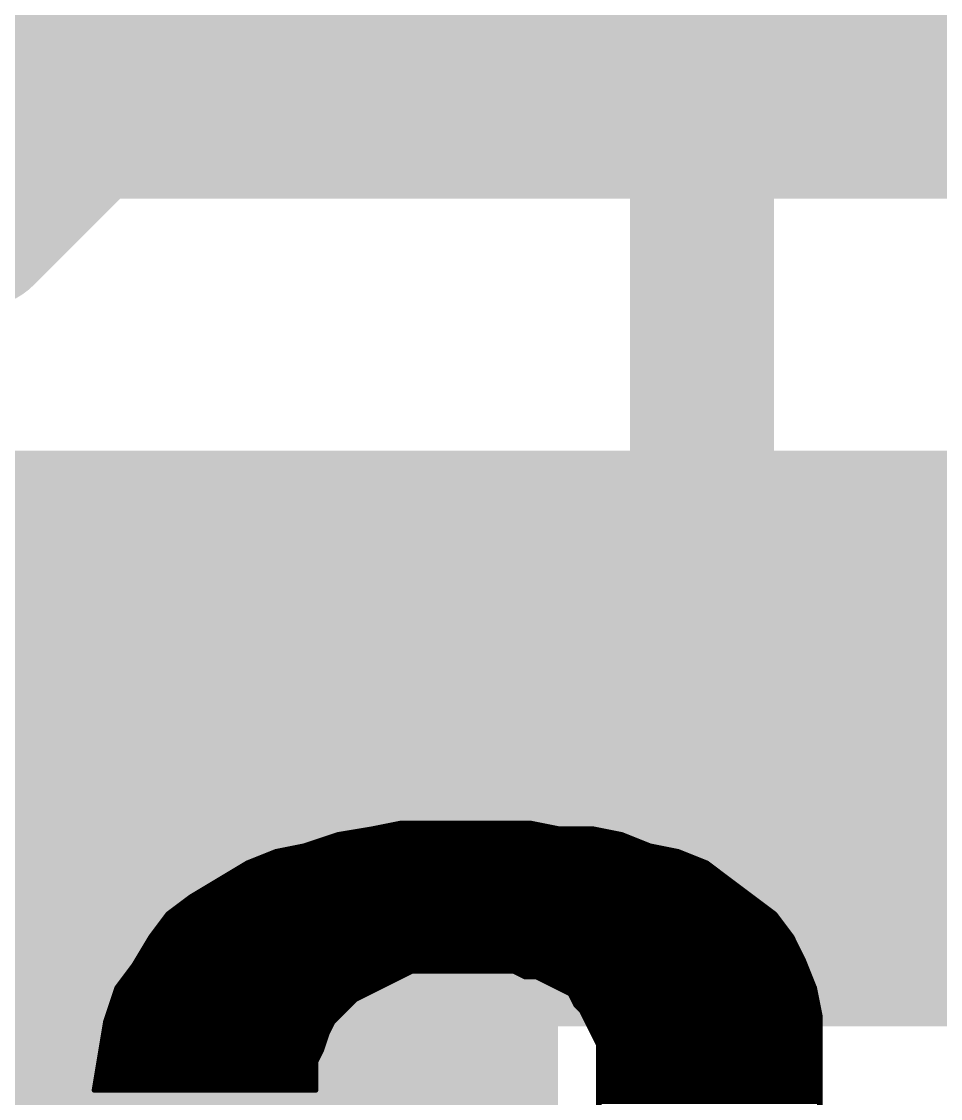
# Model space of a CAD drawing. Extents: x -27 to 80, y -18 to 25.
# Drawn here: x 20.389 to 22.011, y 8.255 to 10.155 of the extents above; entities that cross this region are included whole.
import ezdxf

# ---------------------------------------------------------------- set-up
doc = ezdxf.new("R2010")
doc.units = 0
for name, color, linetype in [('1', 12, 'CONTINUOUS'), ('16', 132, 'CONTINUOUS'), ('21', 41, 'CONTINUOUS'), ('51', 53, 'CONTINUOUS')]:
    doc.layers.add(name, color=color, linetype=linetype)

msp = doc.modelspace()

# ---------------------------------------------------------------- linework, layer by layer
at = {"layer": '1'}
for points, const_width in [([(20.955, 10.414), (20.32, 9.779)], 0.254), ([(20.32, 9.779), (10.922, 9.779)], 0.254), ([(20.701, 8.89), (12.62, 8.89)], 1.016), ([(24.765, 8.89), (20.701, 8.89)], 1.016), ([(20.828, 0), (20.828, 8.763)], 1.016), ([(20.828, 8.763), (20.701, 8.89)], 0.254)]:
    msp.add_lwpolyline(points, dxfattribs=dict(at, const_width=const_width))
for points, const_width in [([(20.32, 9.7155, 1), (20.32, 9.8425)], 0.127), ([(20.2751, 9.8239, 1), (20.3649, 9.7341)], 0.127), ([(20.701, 9.144, 1), (20.701, 8.636)], 0.508), ([(20.701, 8.636, 1), (20.701, 9.144)], 0.508), ([(21.082, 8.763, 1), (20.574, 8.763)], 0.508), ([(20.7459, 8.9349, 1), (20.6561, 8.8451)], 0.127), ([(20.7831, 8.7181, 1), (20.8729, 8.8079)], 0.127)]:
    msp.add_lwpolyline(points, format="xyb", dxfattribs=dict(at, const_width=const_width))
at = {"layer": '16'}
for points, const_width in [([(21.59, 12.7), (21.59, 8.89)], 0.254), ([(21.59, 8.89), (17.78, 8.89)], 1.016), ([(27.94, 8.89), (21.59, 8.89)], 1.016)]:
    msp.add_lwpolyline(points, dxfattribs=dict(at, const_width=const_width))
for points, const_width in [([(21.59, 9.144, 1), (21.59, 8.636)], 0.508), ([(21.59, 8.636, 1), (21.59, 9.144)], 0.508), ([(21.5265, 8.89, 1), (21.6535, 8.89)], 0.127)]:
    msp.add_lwpolyline(points, format="xyb", dxfattribs=dict(at, const_width=const_width))
at = {"layer": '21', "const_width": 0.01}
for points in [[(21.008, 8.73), (21.058, 8.74)], [(21.058, 8.74), (21.288, 8.74)], [(21.288, 8.74), (21.338, 8.73)], [(20.888, 8.7), (20.948, 8.72)], [(20.948, 8.72), (21.008, 8.73)], [(20.948, 8.72), (21.448, 8.72)], [(21.008, 8.73), (21.338, 8.73)], [(21.338, 8.73), (21.398, 8.73)], [(21.398, 8.73), (21.448, 8.72)], [(21.448, 8.72), (21.498, 8.7)], [(20.838, 8.69), (20.888, 8.7)], [(20.888, 8.7), (21.498, 8.7)], [(20.918, 8.71), (21.473, 8.71)], [(21.498, 8.7), (21.548, 8.69)], [(20.788, 8.67), (20.838, 8.69)], [(20.813, 8.68), (21.573, 8.68)], [(20.838, 8.69), (21.548, 8.69)], [(21.548, 8.69), (21.598, 8.67)], [(20.738, 8.64), (20.788, 8.67)], [(20.7713, 8.66), (21.6113, 8.66)], [(20.788, 8.67), (21.598, 8.67)], [(21.598, 8.67), (21.638, 8.64)], [(20.7547, 8.65), (21.6247, 8.65)], [(20.688, 8.61), (20.738, 8.64)], [(20.7213, 8.63), (21.6513, 8.63)], [(20.738, 8.64), (21.638, 8.64)], [(21.638, 8.64), (21.678, 8.61)], [(20.648, 8.58), (20.688, 8.61)], [(20.688, 8.61), (21.678, 8.61)], [(20.7047, 8.62), (21.6647, 8.62)], [(21.678, 8.61), (21.718, 8.58)], [(20.6613, 8.59), (21.7047, 8.59)], [(20.6747, 8.6), (21.6913, 8.6)], [(20.618, 8.54), (20.648, 8.58)], [(20.6405, 8.57), (21.7255, 8.57)], [(20.648, 8.58), (21.718, 8.58)], [(21.718, 8.58), (21.748, 8.54)], [(20.6255, 8.55), (21.7405, 8.55)], [(20.633, 8.56), (21.733, 8.56)], [(20.588, 8.49), (20.618, 8.54)], [(20.612, 8.53), (21.753, 8.53)], [(20.618, 8.54), (21.748, 8.54)], [(21.748, 8.54), (21.768, 8.5)], [(20.6, 8.51), (21.763, 8.51)], [(20.606, 8.52), (21.758, 8.52)], [(20.558, 8.45), (20.588, 8.49)], [(20.588, 8.49), (21.772, 8.49)], [(20.594, 8.5), (21.768, 8.5)], [(21.768, 8.5), (21.788, 8.45)], [(20.573, 8.47), (21.058, 8.47)], [(20.5805, 8.48), (21.776, 8.48)], [(21.058, 8.47), (21.038, 8.46)], [(21.078, 8.48), (21.058, 8.47)], [(21.258, 8.48), (21.078, 8.48)], [(21.278, 8.47), (21.258, 8.48)], [(21.298, 8.47), (21.278, 8.47)], [(21.278, 8.47), (21.78, 8.47)], [(21.318, 8.46), (21.298, 8.47)], [(20.5655, 8.46), (21.038, 8.46)], [(21.038, 8.46), (21.018, 8.45)], [(21.338, 8.45), (21.318, 8.46)], [(21.318, 8.46), (21.784, 8.46)], [(20.538, 8.39), (20.558, 8.45)], [(20.5547, 8.44), (20.998, 8.44)], [(20.558, 8.45), (21.018, 8.45)], [(20.998, 8.44), (20.978, 8.43)], [(21.018, 8.45), (20.998, 8.44)], [(21.358, 8.44), (21.338, 8.45)], [(21.338, 8.45), (21.788, 8.45)], [(21.368, 8.42), (21.358, 8.44)], [(21.358, 8.44), (21.79, 8.44)], [(21.788, 8.45), (21.798, 8.4)], [(20.548, 8.42), (20.968, 8.42)], [(20.5513, 8.43), (20.978, 8.43)], [(20.968, 8.42), (20.948, 8.4)], [(20.978, 8.43), (20.968, 8.42)], [(21.363, 8.43), (21.792, 8.43)], [(21.378, 8.41), (21.368, 8.42)], [(21.368, 8.42), (21.794, 8.42)], [(20.5413, 8.4), (20.948, 8.4)], [(20.5447, 8.41), (20.958, 8.41)], [(20.948, 8.4), (20.938, 8.39)], [(21.388, 8.39), (21.378, 8.41)], [(21.378, 8.41), (21.796, 8.41)], [(21.383, 8.4), (21.798, 8.4)], [(21.798, 8.4), (21.798, 7.53)], [(20.528, 8.33), (20.538, 8.39)], [(20.5363, 8.38), (20.933, 8.38)], [(20.538, 8.39), (20.938, 8.39)], [(20.938, 8.39), (20.928, 8.37)], [(21.398, 8.37), (21.388, 8.39)], [(21.388, 8.39), (21.798, 8.39)], [(21.393, 8.38), (21.798, 8.38)], [(20.533, 8.36), (20.9247, 8.36)], [(20.5347, 8.37), (20.928, 8.37)], [(20.928, 8.37), (20.918, 8.34)], [(21.408, 8.35), (21.398, 8.37)], [(21.398, 8.37), (21.798, 8.37)], [(21.403, 8.36), (21.798, 8.36)], [(20.5297, 8.34), (20.918, 8.34)], [(20.5313, 8.35), (20.9213, 8.35)], [(20.918, 8.34), (20.908, 8.32)], [(21.408, 8.24), (21.408, 8.35)], [(21.408, 8.35), (21.798, 8.35)], [(21.408, 8.34), (21.798, 8.34)], [(20.518, 8.27), (20.528, 8.33)], [(20.5263, 8.32), (20.908, 8.32)], [(20.528, 8.33), (20.913, 8.33)], [(20.908, 8.32), (20.908, 8.27)], [(21.408, 8.33), (21.798, 8.33)], [(21.408, 8.32), (21.798, 8.32)], [(20.523, 8.3), (20.908, 8.3)], [(20.5247, 8.31), (20.908, 8.31)], [(21.408, 8.31), (21.798, 8.31)], [(21.408, 8.3), (21.798, 8.3)], [(20.5197, 8.28), (20.908, 8.28)], [(20.5213, 8.29), (20.908, 8.29)], [(21.408, 8.29), (21.798, 8.29)], [(21.408, 8.28), (21.798, 8.28)], [(20.908, 8.27), (20.518, 8.27)], [(20.518, 8.27), (20.908, 8.27)], [(21.408, 8.27), (21.798, 8.27)], [(21.408, 8.26), (21.798, 8.26)], [(21.408, 8.25), (21.798, 8.25)]]:
    msp.add_lwpolyline(points, dxfattribs=at)
at = {"layer": '21', "const_width": 0.005}
for points in [[(21.058, 8.7425, 1), (21.058, 8.7375)], [(21.0585, 8.7375, 1), (21.0575, 8.7425)], [(21.2885, 8.7425, 1), (21.2875, 8.7375)], [(21.288, 8.7375, 1), (21.288, 8.7425)], [(20.9476, 8.7225, 1), (20.9484, 8.7175)], [(20.948, 8.7225, 1), (20.948, 8.7175)], [(20.9488, 8.7176, 1), (20.9472, 8.7224)], [(21.0075, 8.7325, 1), (21.0085, 8.7275)], [(21.008, 8.7325, 1), (21.008, 8.7275)], [(21.0084, 8.7275, 1), (21.0076, 8.7325)], [(21.338, 8.7325, 1), (21.338, 8.7275)], [(21.3375, 8.7275, 1), (21.3385, 8.7325)], [(21.338, 8.7275, 1), (21.338, 8.7325)], [(21.3985, 8.7325, 1), (21.3975, 8.7275)], [(21.398, 8.7275, 1), (21.398, 8.7325)], [(21.4489, 8.7223, 1), (21.4471, 8.7177)], [(21.4475, 8.7175, 1), (21.4485, 8.7225)], [(21.448, 8.7175, 1), (21.448, 8.7225)], [(20.888, 8.7025, 1), (20.888, 8.6975)], [(20.8872, 8.7024, 1), (20.8888, 8.6976)], [(20.8885, 8.6975, 1), (20.8875, 8.7025)], [(20.918, 8.7125, 1), (20.918, 8.7075)], [(21.473, 8.7075, 1), (21.473, 8.7125)], [(21.4985, 8.7025, 1), (21.4975, 8.6975)], [(21.4971, 8.6977, 1), (21.4989, 8.7023)], [(21.498, 8.6975, 1), (21.498, 8.7025)], [(20.813, 8.6825, 1), (20.813, 8.6775)], [(20.8375, 8.6925, 1), (20.8385, 8.6875)], [(20.838, 8.6925, 1), (20.838, 8.6875)], [(20.8389, 8.6877, 1), (20.8371, 8.6923)], [(21.5489, 8.6923, 1), (21.5471, 8.6877)], [(21.5475, 8.6875, 1), (21.5485, 8.6925)], [(21.548, 8.6875, 1), (21.548, 8.6925)], [(21.573, 8.6775, 1), (21.573, 8.6825)], [(20.7713, 8.6625, 1), (20.7713, 8.6575)], [(20.788, 8.6725, 1), (20.788, 8.6675)], [(20.7871, 8.6723, 1), (20.7889, 8.6677)], [(20.7893, 8.6679, 1), (20.7867, 8.6721)], [(21.5995, 8.672, 1), (21.5965, 8.668)], [(21.5971, 8.6677, 1), (21.5989, 8.6723)], [(21.598, 8.6675, 1), (21.598, 8.6725)], [(21.6113, 8.6575, 1), (21.6113, 8.6625)], [(20.7547, 8.6525, 1), (20.7547, 8.6475)], [(21.6247, 8.6475, 1), (21.6247, 8.6525)], [(20.7213, 8.6325, 1), (20.7213, 8.6275)], [(20.738, 8.6425, 1), (20.738, 8.6375)], [(20.7367, 8.6421, 1), (20.7393, 8.6379)], [(20.7393, 8.6379, 1), (20.7367, 8.6421)], [(21.6395, 8.642, 1), (21.6365, 8.638)], [(21.6365, 8.638, 1), (21.6395, 8.642)], [(21.638, 8.6375, 1), (21.638, 8.6425)], [(21.6513, 8.6275, 1), (21.6513, 8.6325)], [(20.688, 8.6125, 1), (20.688, 8.6075)], [(20.6867, 8.6121, 1), (20.6893, 8.6079)], [(20.6895, 8.608, 1), (20.6865, 8.612)], [(20.7047, 8.6225, 1), (20.7047, 8.6175)], [(21.6647, 8.6175, 1), (21.6647, 8.6225)], [(21.6795, 8.612, 1), (21.6765, 8.608)], [(21.6765, 8.608, 1), (21.6795, 8.612)], [(21.678, 8.6075, 1), (21.678, 8.6125)], [(20.6613, 8.5925, 1), (20.6613, 8.5875)], [(20.6747, 8.6025, 1), (20.6747, 8.5975)], [(21.6913, 8.5975, 1), (21.6913, 8.6025)], [(21.7047, 8.5875, 1), (21.7047, 8.5925)], [(20.6405, 8.5725, 1), (20.6405, 8.5675)], [(20.648, 8.5825, 1), (20.648, 8.5775)], [(20.6465, 8.582, 1), (20.6495, 8.578)], [(20.65, 8.5785, 1), (20.646, 8.5815)], [(21.72, 8.5815, 1), (21.716, 8.5785)], [(21.7165, 8.578, 1), (21.7195, 8.582)], [(21.718, 8.5775, 1), (21.718, 8.5825)], [(21.7255, 8.5675, 1), (21.7255, 8.5725)], [(20.6255, 8.5525, 1), (20.6255, 8.5475)], [(20.633, 8.5625, 1), (20.633, 8.5575)], [(21.733, 8.5575, 1), (21.733, 8.5625)], [(21.7405, 8.5475, 1), (21.7405, 8.5525)], [(20.612, 8.5325, 1), (20.612, 8.5275)], [(20.618, 8.5425, 1), (20.618, 8.5375)], [(20.616, 8.5415, 1), (20.62, 8.5385)], [(20.6201, 8.5387, 1), (20.6159, 8.5413)], [(21.7502, 8.5411, 1), (21.7458, 8.5389)], [(21.746, 8.5385, 1), (21.75, 8.5415)], [(21.748, 8.5375, 1), (21.748, 8.5425)], [(21.753, 8.5275, 1), (21.753, 8.5325)], [(20.6, 8.5125, 1), (20.6, 8.5075)], [(20.606, 8.5225, 1), (20.606, 8.5175)], [(21.758, 8.5175, 1), (21.758, 8.5225)], [(21.763, 8.5075, 1), (21.763, 8.5125)], [(20.588, 8.4925, 1), (20.588, 8.4875)], [(20.5859, 8.4913, 1), (20.5901, 8.4887)], [(20.59, 8.4885, 1), (20.586, 8.4915)], [(20.594, 8.5025, 1), (20.594, 8.4975)], [(21.7703, 8.5009, 1), (21.7657, 8.4991)], [(21.7658, 8.4989, 1), (21.7702, 8.5011)], [(21.768, 8.4975, 1), (21.768, 8.5025)], [(21.772, 8.4875, 1), (21.772, 8.4925)], [(20.573, 8.4725, 1), (20.573, 8.4675)], [(20.5805, 8.4825, 1), (20.5805, 8.4775)], [(21.0569, 8.4722, 1), (21.0591, 8.4678)], [(21.0591, 8.4678, 1), (21.0569, 8.4722)], [(21.058, 8.4675, 1), (21.058, 8.4725)], [(21.078, 8.4825, 1), (21.078, 8.4775)], [(21.0791, 8.4778, 1), (21.0769, 8.4822)], [(21.2591, 8.4822, 1), (21.2569, 8.4778)], [(21.258, 8.4775, 1), (21.258, 8.4825)], [(21.278, 8.4725, 1), (21.278, 8.4675)], [(21.278, 8.4725, 1), (21.278, 8.4675)], [(21.2769, 8.4678, 1), (21.2791, 8.4722)], [(21.2991, 8.4722, 1), (21.2969, 8.4678)], [(21.298, 8.4675, 1), (21.298, 8.4725)], [(21.776, 8.4775, 1), (21.776, 8.4825)], [(21.78, 8.4675, 1), (21.78, 8.4725)], [(20.5604, 8.4492, 1), (20.5556, 8.4508)], [(20.5655, 8.4625, 1), (20.5655, 8.4575)], [(21.0369, 8.4622, 1), (21.0391, 8.4578)], [(21.0391, 8.4578, 1), (21.0369, 8.4622)], [(21.038, 8.4575, 1), (21.038, 8.4625)], [(21.3191, 8.4622, 1), (21.3169, 8.4578)], [(21.318, 8.4625, 1), (21.318, 8.4575)], [(21.3169, 8.4578, 1), (21.3191, 8.4622)], [(21.784, 8.4575, 1), (21.784, 8.4625)], [(21.7905, 8.4505, 1), (21.7855, 8.4495)], [(20.5547, 8.4425, 1), (20.5547, 8.4375)], [(20.558, 8.4525, 1), (20.558, 8.4475)], [(20.556, 8.4515, 1), (20.56, 8.4485)], [(20.9969, 8.4422, 1), (20.9991, 8.4378)], [(20.9991, 8.4378, 1), (20.9969, 8.4422)], [(20.998, 8.4375, 1), (20.998, 8.4425)], [(21.0169, 8.4522, 1), (21.0191, 8.4478)], [(21.0191, 8.4478, 1), (21.0169, 8.4522)], [(21.018, 8.4475, 1), (21.018, 8.4525)], [(21.3391, 8.4522, 1), (21.3369, 8.4478)], [(21.338, 8.4525, 1), (21.338, 8.4475)], [(21.3369, 8.4478, 1), (21.3391, 8.4522)], [(21.3602, 8.4411, 1), (21.3558, 8.4389)], [(21.358, 8.4425, 1), (21.358, 8.4375)], [(21.3569, 8.4378, 1), (21.3591, 8.4422)], [(21.7857, 8.4491, 1), (21.7903, 8.4509)], [(21.788, 8.4475, 1), (21.788, 8.4525)], [(21.79, 8.4375, 1), (21.79, 8.4425)], [(20.548, 8.4225, 1), (20.548, 8.4175)], [(20.5513, 8.4325, 1), (20.5513, 8.4275)], [(20.9662, 8.4218, 1), (20.9698, 8.4182)], [(20.9698, 8.4182, 1), (20.9662, 8.4218)], [(20.968, 8.4175, 1), (20.968, 8.4225)], [(20.9769, 8.4322, 1), (20.9791, 8.4278)], [(20.9798, 8.4282, 1), (20.9762, 8.4318)], [(20.978, 8.4275, 1), (20.978, 8.4325)], [(21.363, 8.4325, 1), (21.363, 8.4275)], [(21.3698, 8.4218, 1), (21.3662, 8.4182)], [(21.368, 8.4225, 1), (21.368, 8.4175)], [(21.3658, 8.4189, 1), (21.3702, 8.4211)], [(21.792, 8.4275, 1), (21.792, 8.4325)], [(21.794, 8.4175, 1), (21.794, 8.4225)], [(20.5413, 8.4025, 1), (20.5413, 8.3975)], [(20.5447, 8.4125, 1), (20.5447, 8.4075)], [(20.9462, 8.4018, 1), (20.9498, 8.3982)], [(20.9498, 8.3982, 1), (20.9462, 8.4018)], [(20.948, 8.3975, 1), (20.948, 8.4025)], [(20.958, 8.4075, 1), (20.958, 8.4125)], [(21.3802, 8.4111, 1), (21.3758, 8.4089)], [(21.378, 8.4125, 1), (21.378, 8.4075)], [(21.3762, 8.4082, 1), (21.3798, 8.4118)], [(21.383, 8.4025, 1), (21.383, 8.3975)], [(21.8005, 8.4, 1), (21.7955, 8.4)], [(21.7955, 8.3995, 1), (21.8005, 8.4005)], [(21.796, 8.4075, 1), (21.796, 8.4125)], [(21.798, 8.3975, 1), (21.798, 8.4025)], [(20.5363, 8.3825, 1), (20.5363, 8.3775)], [(20.5405, 8.3896, 1), (20.5355, 8.3904)], [(20.538, 8.3925, 1), (20.538, 8.3875)], [(20.5356, 8.3908, 1), (20.5404, 8.3892)], [(20.933, 8.3775, 1), (20.933, 8.3825)], [(20.9362, 8.3918, 1), (20.9398, 8.3882)], [(20.9402, 8.3889, 1), (20.9358, 8.3911)], [(20.938, 8.3875, 1), (20.938, 8.3925)], [(21.3902, 8.3911, 1), (21.3858, 8.3889)], [(21.388, 8.3925, 1), (21.388, 8.3875)], [(21.3858, 8.3889, 1), (21.3902, 8.3911)], [(21.393, 8.3825, 1), (21.393, 8.3775)], [(21.798, 8.3875, 1), (21.798, 8.3925)], [(21.798, 8.3775, 1), (21.798, 8.3825)], [(20.533, 8.3625, 1), (20.533, 8.3575)], [(20.5347, 8.3725, 1), (20.5347, 8.3675)], [(20.9247, 8.3575, 1), (20.9247, 8.3625)], [(20.9258, 8.3711, 1), (20.9302, 8.3689)], [(20.9304, 8.3692, 1), (20.9256, 8.3708)], [(20.928, 8.3675, 1), (20.928, 8.3725)], [(21.4002, 8.3711, 1), (21.3958, 8.3689)], [(21.398, 8.3725, 1), (21.398, 8.3675)], [(21.3958, 8.3689, 1), (21.4002, 8.3711)], [(21.403, 8.3625, 1), (21.403, 8.3575)], [(21.798, 8.3675, 1), (21.798, 8.3725)], [(21.798, 8.3575, 1), (21.798, 8.3625)], [(20.5297, 8.3425, 1), (20.5297, 8.3375)], [(20.5313, 8.3525, 1), (20.5313, 8.3475)], [(20.9156, 8.3408, 1), (20.9204, 8.3392)], [(20.9202, 8.3389, 1), (20.9158, 8.3411)], [(20.918, 8.3375, 1), (20.918, 8.3425)], [(20.9213, 8.3475, 1), (20.9213, 8.3525)], [(21.4105, 8.35, 1), (21.4055, 8.35)], [(21.408, 8.3525, 1), (21.408, 8.3475)], [(21.408, 8.3425, 1), (21.408, 8.3375)], [(21.4058, 8.3489, 1), (21.4102, 8.3511)], [(21.798, 8.3475, 1), (21.798, 8.3525)], [(21.798, 8.3375, 1), (21.798, 8.3425)], [(20.5263, 8.3225, 1), (20.5263, 8.3175)], [(20.5305, 8.3296, 1), (20.5255, 8.3304)], [(20.528, 8.3325, 1), (20.528, 8.3275)], [(20.5255, 8.3304, 1), (20.5305, 8.3296)], [(20.9105, 8.32, 1), (20.9055, 8.32)], [(20.9058, 8.3211, 1), (20.9102, 8.3189)], [(20.908, 8.3175, 1), (20.908, 8.3225)], [(20.913, 8.3275, 1), (20.913, 8.3325)], [(21.408, 8.3325, 1), (21.408, 8.3275)], [(21.408, 8.3225, 1), (21.408, 8.3175)], [(21.798, 8.3275, 1), (21.798, 8.3325)], [(21.798, 8.3175, 1), (21.798, 8.3225)], [(20.523, 8.3025, 1), (20.523, 8.2975)], [(20.5247, 8.3125, 1), (20.5247, 8.3075)], [(20.908, 8.3075, 1), (20.908, 8.3125)], [(20.908, 8.2975, 1), (20.908, 8.3025)], [(21.408, 8.3125, 1), (21.408, 8.3075)], [(21.408, 8.3025, 1), (21.408, 8.2975)], [(21.798, 8.3075, 1), (21.798, 8.3125)], [(21.798, 8.2975, 1), (21.798, 8.3025)], [(20.5197, 8.2825, 1), (20.5197, 8.2775)], [(20.5213, 8.2925, 1), (20.5213, 8.2875)], [(20.908, 8.2875, 1), (20.908, 8.2925)], [(20.908, 8.2775, 1), (20.908, 8.2825)], [(21.408, 8.2925, 1), (21.408, 8.2875)], [(21.408, 8.2825, 1), (21.408, 8.2775)], [(21.798, 8.2875, 1), (21.798, 8.2925)], [(21.798, 8.2775, 1), (21.798, 8.2825)], [(20.518, 8.2725, 1), (20.518, 8.2675)], [(20.518, 8.2725, 1), (20.518, 8.2675)], [(20.5155, 8.2704, 1), (20.5205, 8.2696)], [(20.9055, 8.27, 1), (20.9105, 8.27)], [(20.908, 8.2675, 1), (20.908, 8.2725)], [(20.908, 8.2675, 1), (20.908, 8.2725)], [(21.408, 8.2725, 1), (21.408, 8.2675)], [(21.798, 8.2675, 1), (21.798, 8.2725)], [(21.408, 8.2625, 1), (21.408, 8.2575)], [(21.408, 8.2525, 1), (21.408, 8.2475)], [(21.798, 8.2575, 1), (21.798, 8.2625)], [(21.798, 8.2475, 1), (21.798, 8.2525)]]:
    msp.add_lwpolyline(points, format="xyb", dxfattribs=at)
at = {"layer": '51', "const_width": 0.635}
msp.add_lwpolyline([(45.72, 10.16), (0, 10.16)], dxfattribs=at)

doc.saveas('drawing.dxf')
